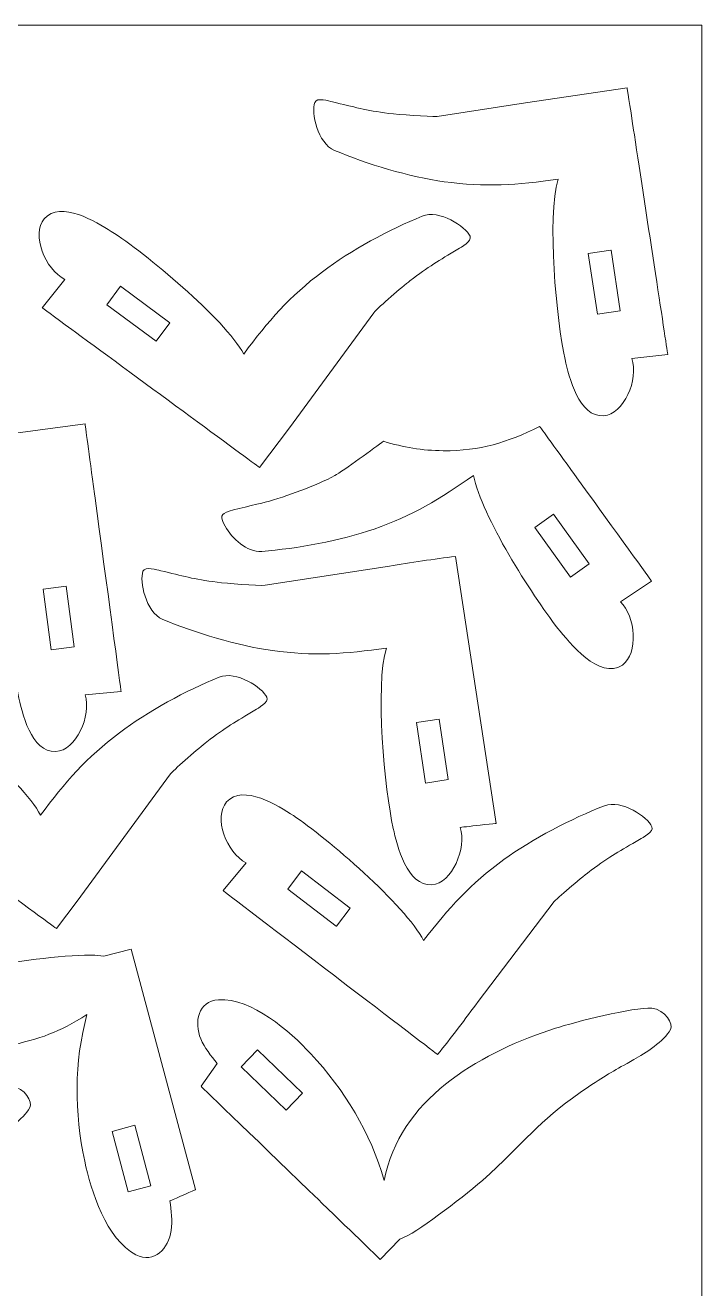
# Model space of a CAD drawing. Header units: centimetres. Extents: x -91 to 54, y -26 to 4.
# Drawn here: x 14.45 to 23.11, y -12.02 to 4.15 of the extents above; entities that cross this region are included whole.
import ezdxf

# ---------------------------------------------------------------- set-up
doc = ezdxf.new("R2010")
doc.units = ezdxf.units.CM
doc.header["$MEASUREMENT"] = 0
doc.layers.add('Camada 1', color=7, linetype='Continuous')

msp = doc.modelspace()

# ---------------------------------------------------------------- linework, layer by layer
at = {"layer": 'Camada 1', "color": 1, "lineweight": 0}
msp.add_lwpolyline([(2.11457, -25.54968), (23.11457, -25.54968), (23.11457, 4.15032), (2.11457, 4.15032), (2.11457, -25.54968)], close=True, dxfattribs=at)
at = {"layer": 'Camada 1', "lineweight": 9}
for points, knots in [([(22.2518, 2.74922), (22.2518, 2.74922), (22.24296, 2.80737), (22.24296, 2.80737), (22.24296, 2.80737), (22.19334, 3.13351), (22.16016, 3.35176), (22.16016, 3.35176), (22.16016, 3.35176), (22.16016, 3.35176), (20.85775, 3.15797), (20.85775, 3.15797), (20.85775, 3.15797), (20.85775, 3.15797), (19.72686, 2.98444), (19.72686, 2.98444), (19.72686, 2.98444), (19.61712, 2.97715), (19.23259, 3.00764), (19.10924, 3.02324), (19.10924, 3.02324), (18.8079, 3.06136), (18.66815, 3.10338), (18.38816, 3.17115), (18.38816, 3.17115), (18.34191, 3.18234), (18.18629, 3.22962), (18.16169, 3.1634), (18.16169, 3.1634), (18.11444, 3.03625), (18.19482, 2.64096), (18.41378, 2.5484), (18.41378, 2.5484), (18.82403, 2.37498), (19.37576, 2.21071), (19.81851, 2.14882), (19.81851, 2.14882), (20.33753, 2.0763), (20.75692, 2.10368), (21.27686, 2.18124), (21.27686, 2.18124), (21.12918, 1.691), (21.25478, 0.36579), (21.36544, -0.12808), (21.36544, -0.12808), (21.41441, -0.34664), (21.54143, -0.8689), (21.85898, -0.84737), (21.85898, -0.84737), (22.11574, -0.82996), (22.31101, -0.38012), (22.22066, -0.11413), (22.22066, -0.11413), (22.22066, -0.11413), (22.67957, -0.06288), (22.67957, -0.06288), (22.67957, -0.06288), (22.67957, -0.06288), (22.40092, 1.769), (22.2518, 2.74922)], [0, 0, 0, 0, 0.0625, 0.0625, 0.0625, 0.0625, 0.125, 0.125, 0.125, 0.125, 0.1875, 0.1875, 0.1875, 0.1875, 0.25, 0.25, 0.25, 0.25, 0.3125, 0.3125, 0.3125, 0.3125, 0.375, 0.375, 0.375, 0.375, 0.4375, 0.4375, 0.4375, 0.4375, 0.5, 0.5, 0.5, 0.5, 0.5625, 0.5625, 0.5625, 0.5625, 0.625, 0.625, 0.625, 0.625, 0.6875, 0.6875, 0.6875, 0.6875, 0.75, 0.75, 0.75, 0.75, 0.8125, 0.8125, 0.8125, 0.8125, 0.875, 0.875, 0.875, 0.875, 1, 1, 1, 1]), ([(15.04927, 0.25832), (15.04927, 0.25832), (15.09666, 0.22348), (15.09666, 0.22348), (15.09666, 0.22348), (15.87627, -0.34954), (17.45407, -1.50929), (17.45407, -1.50929), (17.45407, -1.50929), (17.45407, -1.50929), (17.83532, -0.99951), (17.83532, -0.99951), (17.83532, -0.99951), (17.83532, -0.99951), (18.91495, 0.47102), (18.91495, 0.47102), (18.91495, 0.47102), (18.98728, 0.55365), (19.28095, 0.80421), (19.37908, 0.88032), (19.37908, 0.88032), (19.61891, 1.06632), (19.74777, 1.13567), (19.99354, 1.2856), (19.99354, 1.2856), (20.03417, 1.31039), (20.17767, 1.38702), (20.14822, 1.45126), (20.14822, 1.45126), (20.09158, 1.57479), (19.75515, 1.7972), (19.5351, 1.70786), (19.5351, 1.70786), (19.12214, 1.54021), (18.61635, 1.26656), (18.2593, 0.99711), (18.2593, 0.99711), (17.83824, 0.67936), (17.56372, 0.36564), (17.25098, -0.05705), (17.25098, -0.05705), (17.00716, 0.39493), (15.98395, 1.24163), (15.5554, 1.51327), (15.5554, 1.51327), (15.36625, 1.63316), (14.90709, 1.91266), (14.69779, 1.67291), (14.69779, 1.67291), (14.52847, 1.47895), (14.70876, 1.02262), (14.96053, 0.89868), (14.96053, 0.89868), (14.96053, 0.89868), (14.67101, 0.53634), (14.67101, 0.53634), (14.67101, 0.53634), (14.67101, 0.53634), (14.82012, 0.42674), (15.04927, 0.25832)], [0, 0, 0, 0, 0.0625, 0.0625, 0.0625, 0.0625, 0.125, 0.125, 0.125, 0.125, 0.1875, 0.1875, 0.1875, 0.1875, 0.25, 0.25, 0.25, 0.25, 0.3125, 0.3125, 0.3125, 0.3125, 0.375, 0.375, 0.375, 0.375, 0.4375, 0.4375, 0.4375, 0.4375, 0.5, 0.5, 0.5, 0.5, 0.5625, 0.5625, 0.5625, 0.5625, 0.625, 0.625, 0.625, 0.625, 0.6875, 0.6875, 0.6875, 0.6875, 0.75, 0.75, 0.75, 0.75, 0.8125, 0.8125, 0.8125, 0.8125, 0.875, 0.875, 0.875, 0.875, 1, 1, 1, 1]), ([(21.95317, 1.27057), (21.95317, 1.27057), (21.95098, 1.27252), (21.95098, 1.27252), (21.95098, 1.27252), (21.95098, 1.27252), (21.66181, 1.22885), (21.66181, 1.22885), (21.66181, 1.22885), (21.66181, 1.22885), (21.77893, 0.45282), (21.77893, 0.45282), (21.77893, 0.45282), (21.77893, 0.45282), (22.0699, 0.49706), (22.0699, 0.49706), (22.0699, 0.49706), (22.0699, 0.49706), (21.95317, 1.27057), (21.95317, 1.27057)], [0, 0, 0, 0, 0.16666667, 0.16666667, 0.16666667, 0.16666667, 0.33333333, 0.33333333, 0.33333333, 0.33333333, 0.5, 0.5, 0.5, 0.5, 0.66666667, 0.66666667, 0.66666667, 0.66666667, 1, 1, 1, 1]), ([(16.13066, 0.1074), (16.13066, 0.1074), (16.30532, 0.34421), (16.30532, 0.34421), (16.30532, 0.34421), (16.30532, 0.34421), (15.67378, 0.81013), (15.67378, 0.81013), (15.67378, 0.81013), (15.67378, 0.81013), (15.4993, 0.57309), (15.4993, 0.57309), (15.4993, 0.57309), (15.4993, 0.57309), (16.13066, 0.1074), (16.13066, 0.1074)], [0, 0, 0, 0, 0.2, 0.2, 0.2, 0.2, 0.4, 0.4, 0.4, 0.4, 0.6, 0.6, 0.6, 0.6, 1, 1, 1, 1]), ([(15.34828, -1.90271), (15.34828, -1.90271), (15.34042, -1.84441), (15.34042, -1.84441), (15.34042, -1.84441), (15.27157, -1.33404), (15.21982, -0.95042), (15.21982, -0.95042), (15.21982, -0.95042), (15.21982, -0.95042), (12.79487, -1.27423), (12.79487, -1.27423), (12.79487, -1.27423), (12.61891, -1.28751), (12.09175, -1.21992), (11.91271, -1.18318), (11.91271, -1.18318), (11.91271, -1.18318), (11.30137, -1.03522), (11.30137, -1.03522), (11.30137, -1.03522), (11.20259, -1.02773), (11.20048, -1.10486), (11.20461, -1.19502), (11.20461, -1.19502), (11.2132, -1.38228), (11.28842, -1.61124), (11.47278, -1.69364), (11.47278, -1.69364), (11.80991, -1.84433), (12.32936, -2.01177), (12.69444, -2.08339), (12.69444, -2.08339), (13.27056, -2.19639), (13.73507, -2.18178), (14.31621, -2.10532), (14.31621, -2.10532), (14.15999, -2.59295), (14.26247, -3.92007), (14.36448, -4.41585), (14.36448, -4.41585), (14.40963, -4.63521), (14.52751, -5.15959), (14.84535, -5.14365), (14.84535, -5.14365), (15.10232, -5.13077), (15.30544, -4.68476), (15.21982, -4.41682), (15.21982, -4.41682), (15.21982, -4.41682), (15.68158, -4.37342), (15.68158, -4.37342), (15.68158, -4.37342), (15.68158, -4.37342), (15.48493, -2.91559), (15.34828, -1.90271)], [0, 0, 0, 0, 0.06666667, 0.06666667, 0.06666667, 0.06666667, 0.13333333, 0.13333333, 0.13333333, 0.13333333, 0.2, 0.2, 0.2, 0.2, 0.26666667, 0.26666667, 0.26666667, 0.26666667, 0.33333333, 0.33333333, 0.33333333, 0.33333333, 0.4, 0.4, 0.4, 0.4, 0.46666667, 0.46666667, 0.46666667, 0.46666667, 0.53333333, 0.53333333, 0.53333333, 0.53333333, 0.6, 0.6, 0.6, 0.6, 0.66666667, 0.66666667, 0.66666667, 0.66666667, 0.73333333, 0.73333333, 0.73333333, 0.73333333, 0.8, 0.8, 0.8, 0.8, 0.86666667, 0.86666667, 0.86666667, 0.86666667, 1, 1, 1, 1]), ([(21.5712, -1.71761), (21.5712, -1.71761), (21.53671, -1.66995), (21.53671, -1.66995), (21.53671, -1.66995), (21.26481, -1.2943), (21.03959, -0.98311), (21.03959, -0.98311), (21.03959, -0.98311), (20.62137, -1.18975), (20.27943, -1.29736), (19.80582, -1.29396), (19.80582, -1.29396), (19.53302, -1.292), (19.29953, -1.25121), (19.03931, -1.17317), (19.03931, -1.17317), (18.94763, -1.23979), (18.51555, -1.55938), (18.41894, -1.61115), (18.41894, -1.61115), (18.17544, -1.74163), (17.79762, -1.8803), (17.52729, -1.95346), (17.52729, -1.95346), (17.43644, -1.97803), (17.09401, -2.05076), (17.02875, -2.08007), (17.02875, -2.08007), (16.94348, -2.11835), (16.96267, -2.17175), (17.013, -2.25955), (17.013, -2.25955), (17.1023, -2.41536), (17.28837, -2.5963), (17.48167, -2.58169), (17.48167, -2.58169), (17.93114, -2.54774), (18.49202, -2.44616), (18.919, -2.29731), (18.919, -2.29731), (19.40688, -2.12724), (19.76793, -1.91019), (20.19166, -1.60955), (20.19166, -1.60955), (20.30095, -2.14194), (20.92895, -3.12314), (21.27285, -3.5675), (21.27285, -3.5675), (21.41726, -3.74384), (21.80437, -4.23718), (22.09813, -4.03606), (22.09813, -4.03606), (22.30822, -3.89223), (22.26849, -3.41279), (22.07369, -3.22555), (22.07369, -3.22555), (22.07369, -3.22555), (22.47291, -2.96346), (22.47291, -2.96346), (22.47291, -2.96346), (22.47291, -2.96346), (21.97912, -2.28119), (21.5712, -1.71761)], [0, 0, 0, 0, 0.05882353, 0.05882353, 0.05882353, 0.05882353, 0.11764706, 0.11764706, 0.11764706, 0.11764706, 0.17647059, 0.17647059, 0.17647059, 0.17647059, 0.23529412, 0.23529412, 0.23529412, 0.23529412, 0.29411765, 0.29411765, 0.29411765, 0.29411765, 0.35294118, 0.35294118, 0.35294118, 0.35294118, 0.41176471, 0.41176471, 0.41176471, 0.41176471, 0.47058824, 0.47058824, 0.47058824, 0.47058824, 0.52941176, 0.52941176, 0.52941176, 0.52941176, 0.58823529, 0.58823529, 0.58823529, 0.58823529, 0.64705882, 0.64705882, 0.64705882, 0.64705882, 0.70588235, 0.70588235, 0.70588235, 0.70588235, 0.76470588, 0.76470588, 0.76470588, 0.76470588, 0.82352941, 0.82352941, 0.82352941, 0.82352941, 0.88235294, 0.88235294, 0.88235294, 0.88235294, 1, 1, 1, 1]), ([(20.9791, -2.27496), (20.9791, -2.27496), (21.43574, -2.91323), (21.43574, -2.91323), (21.43574, -2.91323), (21.43574, -2.91323), (21.67492, -2.74171), (21.67492, -2.74171), (21.67492, -2.74171), (21.67492, -2.74171), (21.21839, -2.10371), (21.21839, -2.10371), (21.21839, -2.10371), (21.21839, -2.10371), (20.9791, -2.27496), (20.9791, -2.27496)], [0, 0, 0, 0, 0.2, 0.2, 0.2, 0.2, 0.4, 0.4, 0.4, 0.4, 0.6, 0.6, 0.6, 0.6, 1, 1, 1, 1]), ([(20.27799, -6.0854), (20.27799, -6.0854), (20.33651, -6.07886), (20.33651, -6.07886), (20.33651, -6.07886), (20.41719, -6.06984), (20.48163, -6.06265), (20.48163, -6.06265), (20.48163, -6.06265), (20.48163, -6.06265), (19.96021, -2.64824), (19.96021, -2.64824), (19.96021, -2.64824), (19.69822, -2.67534), (19.37713, -2.73094), (19.11624, -2.77169), (19.11624, -2.77169), (19.11624, -2.77169), (17.5269, -3.01553), (17.5269, -3.01553), (17.5269, -3.01553), (17.41725, -3.02282), (17.03257, -2.99233), (16.9093, -2.97675), (16.9093, -2.97675), (16.60828, -2.9387), (16.46804, -2.89668), (16.18822, -2.82885), (16.18822, -2.82885), (16.142, -2.81765), (15.98631, -2.77037), (15.96173, -2.8366), (15.96173, -2.8366), (15.91446, -2.96399), (15.99494, -3.35901), (16.21383, -3.4516), (16.21383, -3.4516), (16.62456, -3.62536), (17.17534, -3.7893), (17.61864, -3.85115), (17.61864, -3.85115), (18.13764, -3.92358), (18.55699, -3.89632), (19.0769, -3.81875), (19.0769, -3.81875), (18.9292, -4.30901), (19.05484, -5.63417), (19.16547, -6.12808), (19.16547, -6.12808), (19.21444, -6.3466), (19.3415, -6.86891), (19.659, -6.84737), (19.659, -6.84737), (19.91582, -6.82994), (20.11104, -6.38004), (20.0207, -6.11412), (20.0207, -6.11412), (20.0207, -6.11412), (20.15456, -6.09919), (20.27799, -6.0854)], [0, 0, 0, 0, 0.0625, 0.0625, 0.0625, 0.0625, 0.125, 0.125, 0.125, 0.125, 0.1875, 0.1875, 0.1875, 0.1875, 0.25, 0.25, 0.25, 0.25, 0.3125, 0.3125, 0.3125, 0.3125, 0.375, 0.375, 0.375, 0.375, 0.4375, 0.4375, 0.4375, 0.4375, 0.5, 0.5, 0.5, 0.5, 0.5625, 0.5625, 0.5625, 0.5625, 0.625, 0.625, 0.625, 0.625, 0.6875, 0.6875, 0.6875, 0.6875, 0.75, 0.75, 0.75, 0.75, 0.8125, 0.8125, 0.8125, 0.8125, 0.875, 0.875, 0.875, 0.875, 1, 1, 1, 1]), ([(15.07974, -3.80311), (15.07974, -3.80311), (14.97618, -3.02546), (14.97618, -3.02546), (14.97618, -3.02546), (14.97618, -3.02546), (14.68449, -3.0643), (14.68449, -3.0643), (14.68449, -3.0643), (14.68449, -3.0643), (14.78806, -3.84226), (14.78806, -3.84226), (14.78806, -3.84226), (14.78806, -3.84226), (15.07974, -3.80311), (15.07974, -3.80311)], [0, 0, 0, 0, 0.2, 0.2, 0.2, 0.2, 0.4, 0.4, 0.4, 0.4, 0.6, 0.6, 0.6, 0.6, 1, 1, 1, 1]), ([(12.32152, -5.54553), (12.32152, -5.54553), (12.3689, -5.58039), (12.3689, -5.58039), (12.3689, -5.58039), (13.08584, -6.10801), (14.85405, -7.40929), (14.85405, -7.40929), (14.85405, -7.40929), (14.85405, -7.40929), (15.11873, -7.05749), (15.11873, -7.05749), (15.11873, -7.05749), (15.11873, -7.05749), (16.31494, -5.42896), (16.31494, -5.42896), (16.31494, -5.42896), (16.38746, -5.34615), (16.68079, -5.0959), (16.77908, -5.01968), (16.77908, -5.01968), (17.01885, -4.83375), (17.14776, -4.76431), (17.39355, -4.61439), (17.39355, -4.61439), (17.43415, -4.58964), (17.57766, -4.51298), (17.54822, -4.44877), (17.54822, -4.44877), (17.49165, -4.32535), (17.15544, -4.10285), (16.93507, -4.19216), (16.93507, -4.19216), (16.52157, -4.35973), (16.0165, -4.63314), (15.65919, -4.90299), (15.65919, -4.90299), (15.24104, -5.21879), (14.96374, -5.53458), (14.65097, -5.95704), (14.65097, -5.95704), (14.40849, -5.50578), (13.38306, -4.6578), (12.9554, -4.38671), (12.9554, -4.38671), (12.76627, -4.26684), (12.30706, -3.98735), (12.0978, -4.22707), (12.0978, -4.22707), (11.92852, -4.421), (12.10861, -4.87718), (12.36052, -5.00132), (12.36052, -5.00132), (12.36052, -5.00132), (12.07227, -5.36208), (12.07227, -5.36208), (12.07227, -5.36208), (12.07227, -5.36208), (12.167, -5.43182), (12.32152, -5.54553)], [0, 0, 0, 0, 0.0625, 0.0625, 0.0625, 0.0625, 0.125, 0.125, 0.125, 0.125, 0.1875, 0.1875, 0.1875, 0.1875, 0.25, 0.25, 0.25, 0.25, 0.3125, 0.3125, 0.3125, 0.3125, 0.375, 0.375, 0.375, 0.375, 0.4375, 0.4375, 0.4375, 0.4375, 0.5, 0.5, 0.5, 0.5, 0.5625, 0.5625, 0.5625, 0.5625, 0.625, 0.625, 0.625, 0.625, 0.6875, 0.6875, 0.6875, 0.6875, 0.75, 0.75, 0.75, 0.75, 0.8125, 0.8125, 0.8125, 0.8125, 0.875, 0.875, 0.875, 0.875, 1, 1, 1, 1]), ([(19.86994, -5.50293), (19.86994, -5.50293), (19.75282, -4.7272), (19.75282, -4.7272), (19.75282, -4.7272), (19.75282, -4.7272), (19.46185, -4.77116), (19.46185, -4.77116), (19.46185, -4.77116), (19.46185, -4.77116), (19.57898, -5.54717), (19.57898, -5.54717), (19.57898, -5.54717), (19.57898, -5.54717), (19.86994, -5.50293), (19.86994, -5.50293)], [0, 0, 0, 0, 0.2, 0.2, 0.2, 0.2, 0.4, 0.4, 0.4, 0.4, 0.6, 0.6, 0.6, 0.6, 1, 1, 1, 1]), ([(18.41711, -8.01532), (18.41711, -8.01532), (18.46387, -8.05101), (18.46387, -8.05101), (18.46387, -8.05101), (19.11363, -8.5469), (19.73194, -9.0188), (19.73194, -9.0188), (19.73194, -9.0188), (19.90193, -8.81726), (20.09396, -8.55433), (20.25326, -8.34372), (20.25326, -8.34372), (20.25326, -8.34372), (21.22715, -7.06427), (21.22715, -7.06427), (21.22715, -7.06427), (21.30099, -6.98282), (21.59887, -6.73756), (21.69838, -6.66313), (21.69838, -6.66313), (21.94143, -6.48137), (22.07143, -6.41425), (22.31982, -6.26862), (22.31982, -6.26862), (22.36085, -6.24457), (22.50569, -6.17044), (22.47736, -6.10573), (22.47736, -6.10573), (22.42288, -5.98127), (22.0906, -5.75299), (21.8688, -5.83846), (21.8688, -5.83846), (21.45286, -5.99873), (20.94243, -6.26358), (20.58072, -6.52686), (20.58072, -6.52686), (20.15709, -6.83524), (19.87431, -7.14631), (19.55422, -7.56321), (19.55422, -7.56321), (19.31978, -7.10787), (18.3091, -6.24206), (17.88632, -5.96356), (17.88632, -5.96356), (17.69933, -5.84038), (17.24504, -5.55291), (17.03163, -5.78896), (17.03163, -5.78896), (16.85903, -5.97987), (17.03106, -6.43913), (17.2808, -6.56767), (17.2808, -6.56767), (17.2808, -6.56767), (16.9863, -6.92332), (16.9863, -6.92332), (16.9863, -6.92332), (16.9863, -6.92332), (17.71192, -7.47713), (18.41711, -8.01532)], [0, 0, 0, 0, 0.0625, 0.0625, 0.0625, 0.0625, 0.125, 0.125, 0.125, 0.125, 0.1875, 0.1875, 0.1875, 0.1875, 0.25, 0.25, 0.25, 0.25, 0.3125, 0.3125, 0.3125, 0.3125, 0.375, 0.375, 0.375, 0.375, 0.4375, 0.4375, 0.4375, 0.4375, 0.5, 0.5, 0.5, 0.5, 0.5625, 0.5625, 0.5625, 0.5625, 0.625, 0.625, 0.625, 0.625, 0.6875, 0.6875, 0.6875, 0.6875, 0.75, 0.75, 0.75, 0.75, 0.8125, 0.8125, 0.8125, 0.8125, 0.875, 0.875, 0.875, 0.875, 1, 1, 1, 1]), ([(18.43511, -7.37792), (18.43511, -7.37792), (18.43805, -7.3778), (18.43805, -7.3778), (18.43805, -7.3778), (18.43805, -7.3778), (18.61572, -7.14552), (18.61572, -7.14552), (18.61572, -7.14552), (18.61572, -7.14552), (17.9924, -6.66866), (17.9924, -6.66866), (17.9924, -6.66866), (17.9924, -6.66866), (17.81383, -6.90261), (17.81383, -6.90261), (17.81383, -6.90261), (17.81383, -6.90261), (18.43511, -7.37792), (18.43511, -7.37792)], [0, 0, 0, 0, 0.16666667, 0.16666667, 0.16666667, 0.16666667, 0.33333333, 0.33333333, 0.33333333, 0.33333333, 0.5, 0.5, 0.5, 0.5, 0.66666667, 0.66666667, 0.66666667, 0.66666667, 1, 1, 1, 1]), ([(16.44231, -10.83421), (16.44231, -10.83421), (16.49675, -10.81011), (16.49675, -10.81011), (16.49675, -10.81011), (16.56876, -10.77825), (16.63356, -10.74954), (16.63356, -10.74954), (16.63356, -10.74954), (16.63356, -10.74954), (15.8087, -7.67015), (15.8087, -7.67015), (15.8087, -7.67015), (15.8087, -7.67015), (15.46103, -7.76074), (15.46103, -7.76074), (15.46103, -7.76074), (15.46103, -7.76074), (15.34682, -7.74942), (15.34682, -7.74942), (15.34682, -7.74942), (15.04001, -7.73849), (14.32963, -7.82351), (14.03906, -7.88607), (14.03906, -7.88607), (13.35139, -8.03411), (13.09897, -8.15135), (12.38701, -8.18862), (12.38701, -8.18862), (12.09195, -8.20405), (11.99011, -8.19669), (11.70885, -8.18895), (11.70885, -8.18895), (11.52903, -8.18398), (11.33112, -8.18539), (11.16128, -8.25351), (11.16128, -8.25351), (11.09396, -8.2805), (11.06331, -8.29956), (11.0611, -8.40046), (11.0611, -8.40046), (11.05789, -8.54581), (11.14817, -8.64542), (11.28461, -8.68995), (11.28461, -8.68995), (11.65201, -8.80987), (12.25711, -8.92225), (12.6453, -8.963), (12.6453, -8.963), (13.21642, -9.02298), (13.66361, -9.01173), (14.22083, -8.9154), (14.22083, -8.9154), (14.65795, -8.81236), (14.87497, -8.74485), (15.24465, -8.5091), (15.24465, -8.5091), (15.07663, -9.12326), (15.08347, -9.762), (15.21505, -10.38366), (15.21505, -10.38366), (15.29524, -10.76255), (15.49075, -11.38387), (15.87096, -11.5834), (15.87096, -11.5834), (16.10477, -11.70612), (16.29129, -11.496), (16.32347, -11.27214), (16.32347, -11.27214), (16.34124, -11.14855), (16.32321, -11.01718), (16.3055, -10.89477), (16.3055, -10.89477), (16.3055, -10.89477), (16.37032, -10.86607), (16.44231, -10.83421)], [0, 0, 0, 0, 0.05, 0.05, 0.05, 0.05, 0.1, 0.1, 0.1, 0.1, 0.15, 0.15, 0.15, 0.15, 0.2, 0.2, 0.2, 0.2, 0.25, 0.25, 0.25, 0.25, 0.3, 0.3, 0.3, 0.3, 0.35, 0.35, 0.35, 0.35, 0.4, 0.4, 0.4, 0.4, 0.45, 0.45, 0.45, 0.45, 0.5, 0.5, 0.5, 0.5, 0.55, 0.55, 0.55, 0.55, 0.6, 0.6, 0.6, 0.6, 0.65, 0.65, 0.65, 0.65, 0.7, 0.7, 0.7, 0.7, 0.75, 0.75, 0.75, 0.75, 0.8, 0.8, 0.8, 0.8, 0.85, 0.85, 0.85, 0.85, 0.9, 0.9, 0.9, 0.9, 1, 1, 1, 1]), ([(18.21089, -10.88182), (18.21089, -10.88182), (18.25321, -10.92268), (18.25321, -10.92268), (18.25321, -10.92268), (18.66501, -11.32042), (18.99756, -11.64162), (18.99756, -11.64162), (18.99756, -11.64162), (18.99756, -11.64162), (19.24893, -11.38491), (19.24893, -11.38491), (19.24893, -11.38491), (19.24893, -11.38491), (19.35252, -11.33583), (19.35252, -11.33583), (19.35252, -11.33583), (19.62083, -11.1873), (20.18666, -10.74811), (20.40326, -10.54512), (20.40326, -10.54512), (20.9166, -10.06398), (21.07225, -9.83363), (21.66353, -9.43491), (21.66353, -9.43491), (21.90869, -9.26956), (21.99951, -9.22358), (22.24476, -9.08528), (22.24476, -9.08528), (22.3945, -9.00083), (22.63012, -8.85553), (22.71489, -8.69881), (22.71489, -8.69881), (22.74943, -8.63495), (22.65455, -8.44418), (22.47373, -8.42852), (22.47373, -8.42852), (22.24605, -8.4088), (21.48214, -8.60789), (21.24213, -8.68442), (21.24213, -8.68442), (20.33394, -8.97405), (19.31432, -9.53638), (19.07039, -10.53519), (19.07039, -10.53519), (19.07039, -10.53519), (19.04897, -10.63198), (19.04897, -10.63198), (19.04897, -10.63198), (18.87676, -10.01928), (18.54165, -9.47484), (18.10888, -9.00993), (18.10888, -9.00993), (17.8449, -8.72636), (17.35753, -8.2947), (16.92871, -8.31937), (16.92871, -8.31937), (16.6651, -8.33454), (16.61348, -8.61086), (16.70118, -8.81925), (16.70118, -8.81925), (16.74961, -8.93435), (16.83272, -9.03767), (16.91094, -9.13346), (16.91094, -9.13346), (16.91094, -9.13346), (16.70453, -9.4269), (16.70453, -9.4269), (16.70453, -9.4269), (16.70453, -9.4269), (17.5472, -10.24082), (18.21089, -10.88182)], [0, 0, 0, 0, 0.05263158, 0.05263158, 0.05263158, 0.05263158, 0.10526316, 0.10526316, 0.10526316, 0.10526316, 0.15789474, 0.15789474, 0.15789474, 0.15789474, 0.21052632, 0.21052632, 0.21052632, 0.21052632, 0.26315789, 0.26315789, 0.26315789, 0.26315789, 0.31578947, 0.31578947, 0.31578947, 0.31578947, 0.36842105, 0.36842105, 0.36842105, 0.36842105, 0.42105263, 0.42105263, 0.42105263, 0.42105263, 0.47368421, 0.47368421, 0.47368421, 0.47368421, 0.52631579, 0.52631579, 0.52631579, 0.52631579, 0.57894737, 0.57894737, 0.57894737, 0.57894737, 0.63157895, 0.63157895, 0.63157895, 0.63157895, 0.68421053, 0.68421053, 0.68421053, 0.68421053, 0.73684211, 0.73684211, 0.73684211, 0.73684211, 0.78947368, 0.78947368, 0.78947368, 0.78947368, 0.84210526, 0.84210526, 0.84210526, 0.84210526, 0.89473684, 0.89473684, 0.89473684, 0.89473684, 1, 1, 1, 1]), ([(17.21973, -9.17668), (17.21973, -9.17668), (17.79514, -9.73234), (17.79514, -9.73234), (17.79514, -9.73234), (17.79514, -9.73234), (18.0035, -9.51657), (18.0035, -9.51657), (18.0035, -9.51657), (18.0035, -9.51657), (17.4281, -8.96091), (17.4281, -8.96091), (17.4281, -8.96091), (17.4281, -8.96091), (17.21973, -9.17668), (17.21973, -9.17668)], [0, 0, 0, 0, 0.2, 0.2, 0.2, 0.2, 0.4, 0.4, 0.4, 0.4, 0.6, 0.6, 0.6, 0.6, 1, 1, 1, 1]), ([(10.33354, -12.19345), (10.33354, -12.19345), (10.37585, -12.23431), (10.37585, -12.23431), (10.37585, -12.23431), (10.6256, -12.47552), (10.79757, -12.64163), (10.79757, -12.64163), (10.79757, -12.64163), (10.79757, -12.64163), (11.04893, -12.38492), (11.04893, -12.38492), (11.04893, -12.38492), (11.04893, -12.38492), (11.15253, -12.33586), (11.15253, -12.33586), (11.15253, -12.33586), (11.42089, -12.18725), (11.98661, -11.74818), (12.20326, -11.54512), (12.20326, -11.54512), (12.71657, -11.06401), (12.87227, -10.83363), (13.46353, -10.43491), (13.46353, -10.43491), (13.7087, -10.26957), (13.7995, -10.22359), (14.04475, -10.0853), (14.04475, -10.0853), (14.1947, -10.00075), (14.42991, -9.85567), (14.51489, -9.69883), (14.51489, -9.69883), (14.54941, -9.63509), (14.45465, -9.4442), (14.27373, -9.42853), (14.27373, -9.42853), (14.04601, -9.40881), (13.28216, -9.6079), (13.04214, -9.68445), (13.04214, -9.68445), (12.13405, -9.97403), (11.11424, -10.53646), (10.87039, -11.53521), (10.87039, -11.53521), (10.87039, -11.53521), (10.84897, -11.63201), (10.84897, -11.63201), (10.84897, -11.63201), (10.67671, -11.01923), (10.34171, -10.4749), (9.90887, -10.00995), (9.90887, -10.00995), (9.64488, -9.72636), (9.15754, -9.29471), (8.72872, -9.31938), (8.72872, -9.31938), (8.46511, -9.33454), (8.41348, -9.61087), (8.50117, -9.81927), (8.50117, -9.81927), (8.54961, -9.93435), (8.63272, -10.03766), (8.71095, -10.13347), (8.71095, -10.13347), (8.71095, -10.13347), (8.50452, -10.42691), (8.50452, -10.42691), (8.50452, -10.42691), (8.50452, -10.42691), (9.66349, -11.54632), (10.33354, -12.19345)], [0, 0, 0, 0, 0.05263158, 0.05263158, 0.05263158, 0.05263158, 0.10526316, 0.10526316, 0.10526316, 0.10526316, 0.15789474, 0.15789474, 0.15789474, 0.15789474, 0.21052632, 0.21052632, 0.21052632, 0.21052632, 0.26315789, 0.26315789, 0.26315789, 0.26315789, 0.31578947, 0.31578947, 0.31578947, 0.31578947, 0.36842105, 0.36842105, 0.36842105, 0.36842105, 0.42105263, 0.42105263, 0.42105263, 0.42105263, 0.47368421, 0.47368421, 0.47368421, 0.47368421, 0.52631579, 0.52631579, 0.52631579, 0.52631579, 0.57894737, 0.57894737, 0.57894737, 0.57894737, 0.63157895, 0.63157895, 0.63157895, 0.63157895, 0.68421053, 0.68421053, 0.68421053, 0.68421053, 0.73684211, 0.73684211, 0.73684211, 0.73684211, 0.78947368, 0.78947368, 0.78947368, 0.78947368, 0.84210526, 0.84210526, 0.84210526, 0.84210526, 0.89473684, 0.89473684, 0.89473684, 0.89473684, 1, 1, 1, 1]), ([(16.06306, -10.69866), (16.06306, -10.69866), (15.85603, -9.92603), (15.85603, -9.92603), (15.85603, -9.92603), (15.85603, -9.92603), (15.5663, -10.00366), (15.5663, -10.00366), (15.5663, -10.00366), (15.5663, -10.00366), (15.77333, -10.77629), (15.77333, -10.77629), (15.77333, -10.77629), (15.77333, -10.77629), (16.06306, -10.69866), (16.06306, -10.69866)], [0, 0, 0, 0, 0.2, 0.2, 0.2, 0.2, 0.4, 0.4, 0.4, 0.4, 0.6, 0.6, 0.6, 0.6, 1, 1, 1, 1])]:
    msp.add_open_spline(points, degree=3, knots=knots, dxfattribs=at)

doc.saveas('drawing.dxf')
